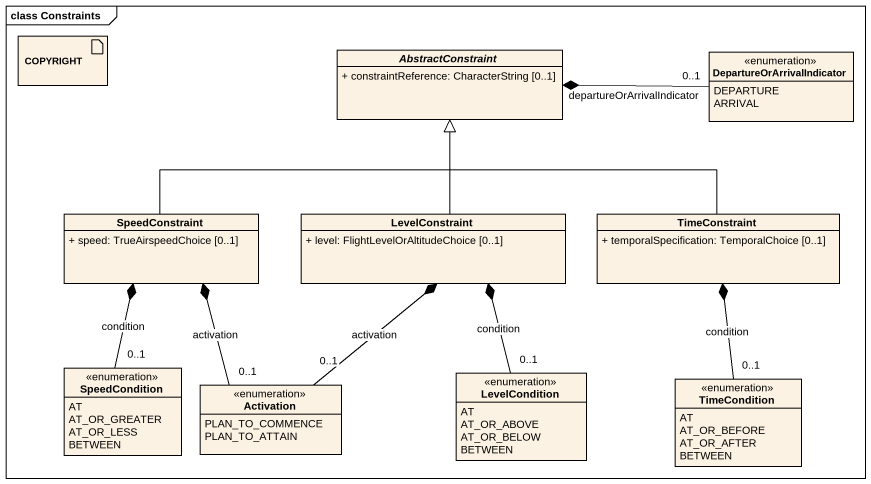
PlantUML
@startuml
mainframe class Constraints
allowmixing
hide circle
hide empty members
skinparam classAttributeIconSize 0
artifact COPYRIGHT #FCF2E3
abstract class AbstractConstraint #FCF2E3 {
  + constraintReference: CharacterString [0..1]
}
enum DepartureOrArrivalIndicator #FCF2E3 {
  DEPARTURE
  ARRIVAL
}
class SpeedConstraint #FCF2E3 {
  + speed: TrueAirspeedChoice [0..1]
}
class LevelConstraint #FCF2E3 {
  + level: FlightLevelOrAltitudeChoice [0..1]
}
class TimeConstraint #FCF2E3 {
  + temporalSpecification: TemporalChoice [0..1]
}
enum SpeedCondition #FCF2E3 {
  AT
  AT_OR_GREATER
  AT_OR_LESS
  BETWEEN
}
enum LevelCondition #FCF2E3 {
  AT
  AT_OR_ABOVE
  AT_OR_BELOW
  BETWEEN
}
enum Activation #FCF2E3 {
  PLAN_TO_COMMENCE
  PLAN_TO_ATTAIN
}
enum TimeCondition #FCF2E3 {
  AT
  AT_OR_BEFORE
  AT_OR_AFTER
  BETWEEN
}
AbstractConstraint *-right- "0..1" DepartureOrArrivalIndicator : departureOrArrivalIndicator
SpeedConstraint -right-|> AbstractConstraint
SpeedConstraint *-- "0..1" SpeedCondition : condition
SpeedConstraint *-- "0..1" Activation : activation
LevelConstraint -up-|> AbstractConstraint
LevelConstraint *-- "0..1" LevelCondition : condition
LevelConstraint *-- "0..1" Activation : activation
TimeConstraint -up-|> AbstractConstraint
TimeConstraint *-- "0..1" TimeCondition : condition
@enduml
